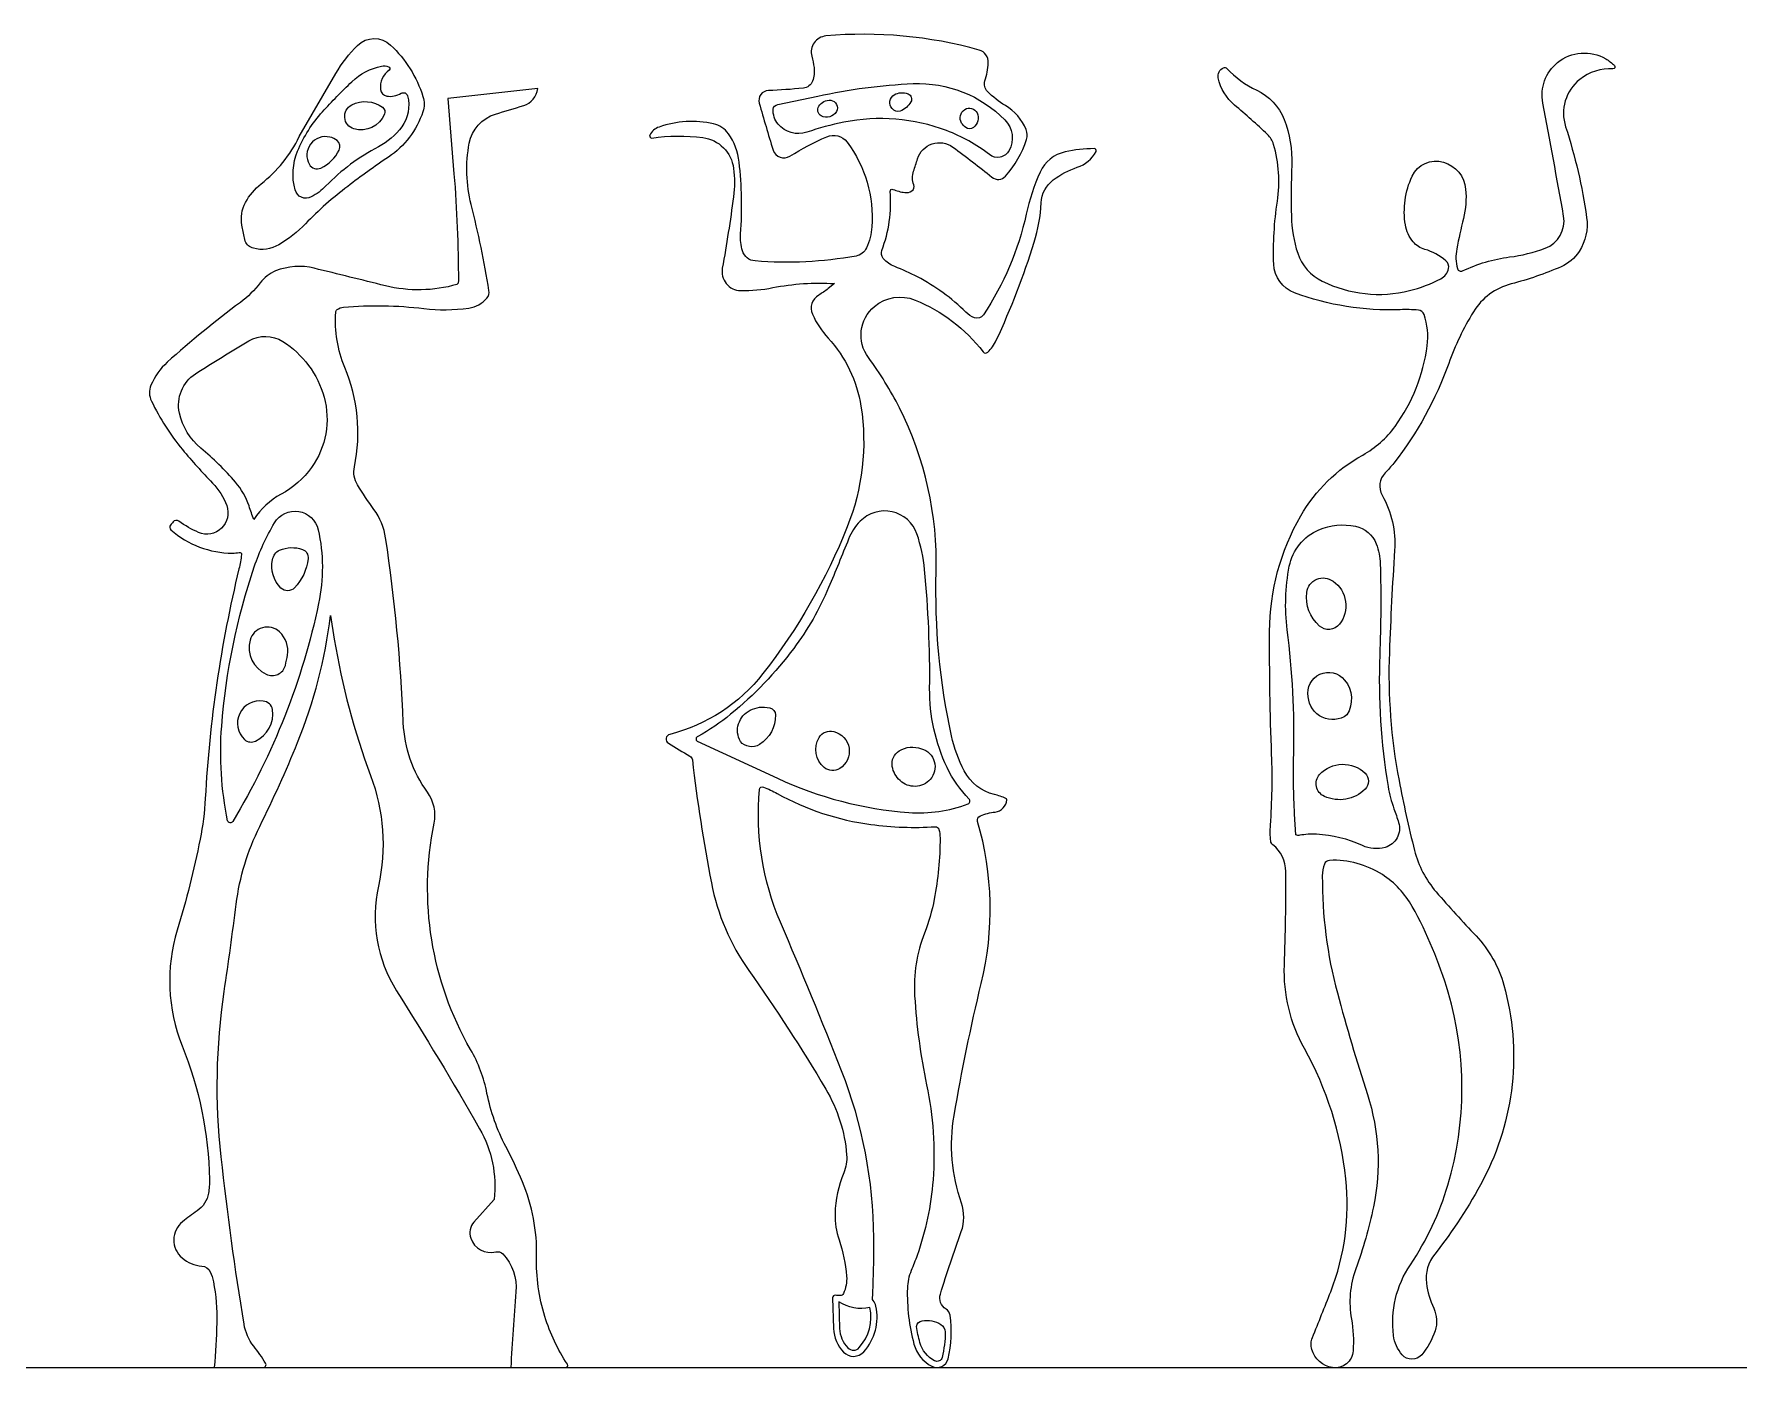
# Model space of a CAD drawing. Header units: millimetres. Extents: x -3898 to 752, y -322 to 3846.
# Drawn here: x -1573 to 752, y -322 to 1488 of the extents above; entities that cross this region are included whole.
import ezdxf

# ---------------------------------------------------------------- set-up
doc = ezdxf.new("R2010")
doc.units = ezdxf.units.MM
doc.layers.add('dwgmodels.com_outline', color=250, linetype='Continuous')

msp = doc.modelspace()

# ---------------------------------------------------------------- linework, layer by layer
at = {"layer": 'dwgmodels.com_outline', "color": 18, "true_color": 0x000000}
msp.add_line((-3897.8, -322.1), (752.2, -322.1), dxfattribs=at)
for points in [[(-1286.2, 1206.9), (-1290.8, 1228.5, -0.171521), (-1286, 1259.4, -0.102266), (-1264.8, 1284.6, 0.112358), (-1212.9, 1348.8), (-1163.4, 1434.4, -0.067603), (-1133.9, 1472.6, -0.402692), (-1089, 1473.1, -0.128101), (-1045, 1403.2, -0.158742), (-1045.1, 1382.5, -0.16518), (-1091.8, 1321.1, 0.01525), (-1147.2, 1281.3, 0.035234), (-1204.5, 1230.6, -0.06502), (-1240.8, 1202, -0.201156), (-1275.3, 1197.2, -0.237291), (-1286.2, 1206.9, -0.052843), (-1286.2, 1206.9, -0.72886)], [(-488.9, -227.4), (-487.6, -269.3, 0.187243), (-474, -301.2, 0.434633), (-446.5, -300.6, 0.239947), (-430.1, -238.6, 0.119101), (-433.7, -231.2, -0.186888), (-434.7, -228.1, 0.015057), (-432.9, -145.9, 0.091965), (-476.7, 80.7, 0.007594), (-559.6, 282.3, -0.124304), (-588.2, 462.6, -0.505157), (-582.7, 465.9, -0.028238), (-564.2, 457.1, 0.092817), (-436.8, 415.1, 0.048501), (-349.6, 412, -0.355671), (-344.6, 408.4, -0.065595), (-343, 396.8, -0.048585), (-350.9, 313.6, -0.045086), (-364.1, 267.7, 0.108372), (-377.5, 182.3, 0.036882), (-361.2, 61.5, -0.070325), (-352.5, -67.3, -0.06777), (-374.2, -169.9, -0.01451), (-382.2, -190.5, 0.094345), (-387.4, -214.4, 0.071987), (-378.4, -290.2, 0.20997), (-354.2, -320.3, 0.486644), (-332.1, -310.3, 0.097016), (-329.4, -251.1, 0.223398), (-334.8, -242.8, -0.344456), (-342.6, -222.3, -0.011381), (-314.2, -137.6, 0.171845), (-314, -98.8, -0.126243), (-323.9, 20.1, -0.01761), (-287, 199.3, 0.131593), (-292.1, 419.3, -0.389476), (-288.3, 426.9, -0.061862), (-268.1, 432, 0.357468), (-252.3, 448.6, 0.320817), (-253.5, 450.5, 0.042852), (-269.3, 455.7, -0.21888), (-310.2, 487.7, -0.06553), (-327.4, 535.4, -0.060655), (-348.3, 757.9, 0.124489), (-398.2, 980.7, 0.04277), (-440.2, 1048.8, -0.39835), (-431.9, 1118.4, -0.275469), (-377, 1127, -0.135444), (-284.6, 1056.6, 0.447547), (-278.2, 1056.1, 0.093364), (-266.7, 1072.3, 0.033301), (-215.2, 1205.3, 0.06391), (-205.7, 1259.1, -0.224355), (-189.3, 1290, -0.078329), (-156.7, 1307.2, 0.187694), (-131.2, 1328.6, 0.570911), (-133.6, 1332.5, 0.053385), (-173.2, 1328.1, 0.236754), (-207, 1300.7, 0.051847), (-226, 1243.5, -0.092827), (-284.1, 1106.8, -0.355067), (-296.4, 1102.9, -0.099982), (-307.8, 1110.4, 0.074172), (-373.6, 1158.4, 0.030169), (-404.5, 1172.4, -0.127754), (-420.1, 1183.4, -0.271248), (-422, 1194.3, 0.110662), (-410.7, 1274.4, -0.556797), (-407, 1277.2, 0.060557), (-390.8, 1272.9, 0.182988), (-381.4, 1275, 0.350481), (-378.7, 1283.3, -0.175767), (-379, 1301.8, 0.007977), (-373.5, 1318.7, -0.514426), (-325.6, 1334.6, -0.013086), (-272.5, 1293.7, 0.399765), (-254.3, 1295.1, 0.104537), (-225.5, 1345, 0.179791), (-226.1, 1358.3, 0.158641), (-254.3, 1391, -0.059445), (-278.6, 1410.1, -0.283223), (-282.1, 1424.3, 0.066184), (-277.5, 1448.9, 0.350354), (-289.9, 1466.2, 0.091717), (-498.1, 1485.4, 0.465035), (-517.2, 1458, -0.032641), (-514, 1442.4, -0.123481), (-516.2, 1424.1, -0.286008), (-528.6, 1414.5, -0.014518), (-576, 1411.3, 0.48516), (-588.5, 1394.2, 0.007965), (-569.6, 1330.6, 0.49071), (-546.8, 1322.3, -0.036987), (-496.9, 1348.6, -0.348115), (-469.2, 1341.3, -0.181228), (-435.6, 1226.2, -0.088545), (-442.9, 1197.8, -0.246169), (-457.1, 1186.7, -0.064291), (-594.1, 1180, -0.309888), (-611.2, 1193.7, -0.090167), (-613.7, 1216.7, 0.045219), (-615.7, 1314.3, 0.127683), (-630.4, 1352.8, 0.186154), (-650.6, 1366.2, 0.138237), (-724.5, 1361.8, 0.197312), (-737, 1350.8, 0.604628), (-734.2, 1346.9, -0.068726), (-665.2, 1347.5, -0.340298), (-623.3, 1305.7, -0.066324), (-623.4, 1267.2, -0.011174), (-638.6, 1170.3, 0.462893), (-613.6, 1139.8, 0.052699), (-570.1, 1143.8, -0.065046), (-486.3, 1149.2), (-494.9, 1142.5, -0.034113), (-507.8, 1133.7, 0.383211), (-516.2, 1107.6, 0.080145), (-495, 1075.4, -0.147519), (-450.4, 982.7, -0.134923), (-469, 819.1, -0.070589), (-583.5, 619.9, -0.166512), (-710, 537.4, 0.659965), (-711.9, 525.5, 0.010078), (-682.6, 507.9, -0.238825), (-679.2, 502.7, 0.019699), (-653.5, 336, 0.106238), (-602.7, 217, -0.019913), (-498.1, 55.8, -0.114608), (-469.8, -33.4, -0.119979), (-473.7, -57.8, 0.094365), (-485.6, -113.3, 0.087886), (-480.1, -148.9, -0.062057), (-469.9, -198.1, -0.132738), (-474.3, -221.7, -0.293346), (-478.7, -224.4, -0.023989), (-485.2, -224, 0.456336), (-488.9, -227.4, 21.127076)], [(-1090.8, 1439, 0.275989), (-1102.7, 1412.7, 0.337916), (-1094.2, 1403.8, 0.17672), (-1074.7, 1407.6, -0.505777), (-1065.9, 1404, -0.219318), (-1073.9, 1362.1, -0.117703), (-1105.4, 1334.9, 0.080027), (-1176.8, 1281.8, -0.079388), (-1196.6, 1266.9, -0.47928), (-1218.6, 1276.5, -0.166144), (-1215.2, 1329.1, -0.086449), (-1181.4, 1382.5, -0.0174), (-1141.6, 1423.3, -0.140849), (-1101.2, 1444.5, -0.144107), (-1092, 1443.7, -0.522025), (-1090.8, 1439, 1.093701)], [(162.5, -281.4, 0.003693), (187.4, -219.1, 0.120295), (207.9, -65.9, 0.101018), (151.7, 110.9, -0.137389), (124.5, 224.1, 0.011089), (126.5, 351.1, 0.227216), (108.7, 387.6, -0.201484), (106, 392.4, -0.04397), (105.6, 414.2, 0.026924), (107.2, 510.1, -0.010279), (104.4, 677.1, -0.130683), (146.8, 834.1, -0.136486), (230.8, 916.6, 0.110644), (274.8, 955.5, 0.123663), (318.4, 1064.8, 0.116554), (314.1, 1107.4, 0.300347), (306.4, 1113.4, 0.027854), (281.7, 1113.8, -0.099265), (138.1, 1136.9, -0.302565), (110.1, 1175.5, -0.047637), (115, 1261, 0.110185), (109.8, 1338.3, 0.131146), (101.6, 1351.6, 0.016143), (56.8, 1391.7, -0.167923), (34.8, 1428.4, -0.350049), (41.8, 1442.3, -0.325026), (46.5, 1441.4, 0.098319), (86.9, 1411.9, -0.195622), (124.1, 1372.1, -0.099347), (134.5, 1310.3, 0.012249), (134, 1240.7, 0.076839), (142.6, 1190.5, 0.200215), (175.9, 1152.5, 0.176077), (294.4, 1139.7, 0.061164), (336.9, 1155.9, 0.220596), (347.4, 1169.6, 0.274593), (343.8, 1180.3, 0.112454), (315.1, 1195.7, -0.152774), (299.4, 1205.8, -0.134203), (288.8, 1228.9, -0.150296), (297.9, 1295, -0.371461), (340.4, 1314.2, -0.308732), (370.6, 1277.4, -0.08191), (367.6, 1237.6, 0.011991), (358.5, 1196.4, 0.116995), (359.6, 1169.6, 0.467134), (366.5, 1166.5, -0.081742), (430.2, 1185.4, 0.057489), (478.6, 1197.3, 0.362857), (503.6, 1241, 0.003017), (475.3, 1394.4, -0.276148), (495.4, 1449.4, -0.311959), (560.8, 1454.4, -0.067967), (572.6, 1445.2, -0.682256), (570.6, 1440.8, 0.183281), (525.6, 1426.4, 0.312649), (506.3, 1362.2, -0.043146), (534.8, 1239.2, -0.180602), (524.6, 1193, -0.147131), (500.2, 1172.2, -0.040817), (432.4, 1148.9, 0.196106), (381.1, 1110.9, 0.050359), (347.6, 1040.8, -0.080047), (273, 905.7, -0.02553), (261.2, 892.2, 0.329886), (257.3, 862.1, -0.1442), (274.1, 787.3, 0.006839), (267, 648.7, 0.056503), (280.1, 475, 0.014975), (301.2, 379.8, 0.117155), (330.6, 323.5, 0.011038), (384.7, 263.8, -0.122406), (422.5, 197.1, -0.191459), (394.2, -67.4, -0.046462), (328.6, -168, 0.20128), (317.4, -207.6, 0.077653), (327.2, -241.7, -0.188343), (329.1, -272.2, -0.099478), (310.9, -304.7, -0.45648), (284.5, -304.9, -0.149351), (272.7, -278.8, -0.182212), (295.5, -182.5, 0.076272), (346.5, -74.3, 0.144612), (346.8, 187.4, 0.0556), (298.1, 303.7, 0.123162), (257.5, 347, 0.155257), (185.8, 366.4, 0.301061), (179, 361.4, 0.087871), (176, 345.3, 0.067382), (196.4, 186.5, 0.01261), (237.2, 48.5, -0.130444), (245.4, -103.9, -0.03558), (221.4, -188.2, 0.131262), (215.5, -256.2, -0.060112), (217.8, -299.6, -0.438054), (189.9, -322.1, -0.292006), (161.6, -297.5, -0.173211), (162.5, -281.4, -2.140328)], [(-563.1, 1392.3), (-509.1, 1403.7, -0.044225), (-379.5, 1420.7, -0.212863), (-254.9, 1371.4, -0.330754), (-249.3, 1329.8, -0.461779), (-275.9, 1324.3, 0.075745), (-334.1, 1357, 0.140907), (-473.6, 1368.3, 0.031939), (-523.9, 1354.8, -0.310609), (-562.8, 1365.8, -0.182893), (-569.7, 1385.9, -0.365112), (-563.1, 1392.3, -0.397776)], [(-851.4, -322.1, 0.595641), (-849, -317.7, -0.069481), (-879.5, -252.9, -0.081513), (-890.8, -171.5, 0.10639), (-910.1, -69.8, 0.021153), (-932.5, -22.2, -0.072186), (-958.1, 50.1, 0.081459), (-980.4, 109.6, -0.182323), (-1029.9, 416.7, 0.209455), (-1039, 459, -0.147047), (-1071.7, 553.3, 0.027245), (-1095.7, 804, 0.119579), (-1111.6, 842.8, -0.018142), (-1133.8, 875.9, -0.191768), (-1138.1, 900.7, 0.151318), (-1151.1, 1035.5, -0.117759), (-1163.4, 1110.4, -0.205891), (-1161.6, 1113.9, -0.150975), (-1153, 1117.3, -0.052408), (-1044, 1115.4, 0.067127), (-982.7, 1116.1, 0.182615), (-958.2, 1129.7, 0.219083), (-955.4, 1139.7, 0.021901), (-979.6, 1256.6, -0.108277), (-982.2, 1339.7, -0.280583), (-946.6, 1379.4, 0.001663), (-908.3, 1391, 0.29728), (-889.3, 1413.9), (-1011.2, 1400.4), (-1002.9, 1298.2, -0.019783), (-996.9, 1152.3, -0.237687), (-999, 1148.1, -0.130902), (-1096, 1146.3, -0.000269), (-1192.7, 1170.1, 0.157979), (-1245.1, 1166.4, 0.13508), (-1266, 1150.4, -0.070869), (-1292.9, 1123.8, 0.023815), (-1392.2, 1042.5, 0.11021), (-1414.3, 1011.3, 0.21548), (-1413.7, 989.8, 0.059822), (-1371.5, 924, 0.019481), (-1330.9, 878.6, -0.102644), (-1311.5, 847.9, -0.659225), (-1349.6, 811.5, -0.058179), (-1376.3, 826.7, 0.388977), (-1384.4, 825.8, 0.012491), (-1387.9, 821.5, 0.401326), (-1387.3, 814.9, 0.179235), (-1303.7, 783.4, 0.059256), (-1294.6, 784.4, -0.519061), (-1291.4, 781.5, -0.031078), (-1294.8, 762.1, 0.046017), (-1340.6, 450.4, -0.03588), (-1347.6, 395.1, -0.024783), (-1378.6, 271.8, 0.171213), (-1371.9, 114.8, -0.090687), (-1334.9, -66.7, -0.045435), (-1336.3, -85.6, -0.206788), (-1351.6, -109.5, 0.020034), (-1371.4, -124.1, 0.472244), (-1372.1, -173.2, 0.157062), (-1345.3, -184.3, -0.268112), (-1334, -192.1, -0.063126), (-1329.6, -205.6, -0.05413), (-1324.9, -261.6, -0.017303), (-1328.5, -322.1), (-1262, -322.1, 0.58563), (-1258.7, -316.2, 0.028995), (-1274.8, -293, -0.126158), (-1287.9, -263.2, -0.013073), (-1319, -36.2, -0.064268), (-1314.9, 188.4, 0.005291), (-1298.6, 307, -0.084445), (-1266.7, 412.4, 0.019034), (-1215.3, 526.3, 0.066702), (-1170.6, 698.7), (-1165.4, 666.6, 0.049336), (-1116.1, 481.5, -0.145648), (-1105.6, 331.4, 0.198284), (-1080.9, 189.4, -0.010662), (-968.1, 2.1, -0.160811), (-948.5, -93.8), (-975.8, -124.6, 0.271617), (-980.2, -146.5, 0.388163), (-946.1, -165.1, -0.273313), (-936.5, -167.9, -0.210969), (-918.8, -219.4, 0.008276), (-925.8, -322.1)], [(-1138.8, 1359.2, -0.674321), (-1141.6, 1392, -0.283958), (-1099.9, 1388.6, -0.344812), (-1097.3, 1379.3, -0.379423), (-1138.8, 1359.2, -5.880786)], [(-491.3, 1398.1, -0.53402), (-483.7, 1382.9, -0.407729), (-504.3, 1377, -0.435013), (-507.7, 1390.2, -0.287565), (-491.3, 1398.1, -1.597952)], [(-408.1, 1386.8, -0.474485), (-405.1, 1405.7, -0.219417), (-386.5, 1406.8, -0.455123), (-382.6, 1395.9, -0.18429), (-397.2, 1383.5, -0.294416), (-408.1, 1386.8, -3.784212)], [(-313.7, 1367.2, -0.403508), (-309.5, 1385.7, -0.453356), (-292.8, 1381, -0.362025), (-297.8, 1361.2, -0.328457), (-308.1, 1361.3, -0.082003), (-313.7, 1367.2, -1.667468)], [(-1171.4, 1348.1, 0.658679), (-1199.3, 1311, 0.382803), (-1183.8, 1306.2, 0.17264), (-1158.9, 1330.5, 0.328092), (-1161.3, 1343.5, 0.121441), (-1171.4, 1348.1, 1.624376)], [(-1274.8, 829.2, -0.002825), (-1281.1, 847.4, 0.095822), (-1299.6, 879.7, 0.041276), (-1346.6, 925.9, -0.166583), (-1375.7, 973.6, -0.312754), (-1353.8, 1026.9, -0.011254), (-1281.4, 1071.5, -0.279807), (-1235.5, 1070.8, -0.186957), (-1179.3, 995.2, -0.226907), (-1196.3, 899.7, -0.113065), (-1237.7, 863.3, 0.123593), (-1274.8, 829.2, -47.466681)], [(-1310.2, 420, -0.070217), (-1318.3, 548.5, -0.062484), (-1274, 765, -0.052148), (-1246.6, 824.6, -0.679096), (-1187.3, 815.2, -0.107448), (-1186.7, 715.1, -0.083807), (-1303.3, 419.3, -0.639985), (-1310.2, 420, -1.03134)], [(-672.7, 528.3), (-563.9, 477.8, 0.090221), (-385.4, 431.4, 0.109373), (-305, 443, 0.541793), (-303.5, 449.6, -0.083102), (-333.4, 492.3, -0.114429), (-357.1, 599.8, 0.026573), (-364, 761.1, 0.059075), (-374.4, 809.4, 0.559633), (-451.6, 826.6, 0.097346), (-467.2, 802.5, -0.004579), (-494.3, 736.7, -0.060843), (-541.7, 654.1, -0.060711), (-627.3, 564.7, -0.043266), (-671.8, 534.3, 0.674212), (-672.7, 528.3, 1.567361)], [(140.1, 400.9), (138.4, 429.2, -0.020693), (137.1, 510.1, 0.037925), (128.4, 679.3, -0.079926), (131.2, 765.5, -0.249332), (171.4, 815, -0.152613), (221, 819.9, -0.2545), (249.2, 796.1, -0.085734), (254.7, 768.8, -0.016213), (254, 645.1, 0.050098), (265.2, 466.6, 0.048759), (273.3, 436.4, -0.015919), (279.6, 417.6, -0.417907), (261.3, 384, -0.181055), (230.4, 386.4, 0.096653), (168.1, 401.8, 0.055558), (145.3, 400.4, -0.13944), (140.1, 400.9, -4.758131)], [(-1249.3, 774.5, -0.245347), (-1239.7, 787.5, -0.189018), (-1208.6, 788.4, -0.347686), (-1200.9, 776, -0.163321), (-1219.5, 736.3, -0.414458), (-1237.8, 735.9, -0.253599), (-1249.3, 774.5, -1.706373)], [(190.6, 745.3, -0.433876), (199.2, 686.8, -0.430484), (172.1, 684.5, -0.245841), (154.9, 730.1, -0.577319), (190.6, 745.3, 0.212282)], [(-1231.8, 631, 0.01675), (-1229, 645.1, 0.252931), (-1239.9, 676.7, 0.560452), (-1279.7, 665.3, 0.373382), (-1257.8, 619.2, 0.479649), (-1231.8, 631, -3.898843)], [(157, 588.4, -0.780493), (206.3, 611.2, -0.317451), (209.4, 563.7, -0.589487), (157, 588.4, -0.027194), (157, 588.4, -5.024527)], [(-1262, 582.6, 0.732523), (-1287.4, 530.3, 0.297219), (-1272.3, 528.3, 0.324324), (-1249.1, 571, 0.334579), (-1262, 582.6, 0.145931)], [(-614.1, 527.7, -0.425334), (-601, 570.1, -0.172438), (-574.3, 573.5, -0.348564), (-566.4, 563.8, -0.260687), (-588.2, 523.6, -0.375893), (-614.1, 527.7, -2.296853)], [(-487.4, 541.2, -0.668329), (-479.2, 491, -0.324825), (-500.3, 492.5, -0.364165), (-507.3, 533.1, -0.34081), (-487.4, 541.2, -0.453176)], [(-368.4, 517.8, -0.557796), (-356.3, 476.3, -0.418944), (-397.3, 474.6, -0.162348), (-407.9, 494, -0.309303), (-398.4, 515.1, -0.233341), (-368.4, 517.8, -1.7569)], [(172.3, 483.1, -0.415161), (234, 484.9, -0.422328), (234, 462.8, -0.30868), (178.8, 453.2, -0.500927), (172.3, 483.1, -0.162898), (172.3, 483.1, -1.000789)], [(-480.4, -232.7), (-479.3, -269, 0.187243), (-468.1, -295.4, 0.434633), (-452.7, -295, 0.239947), (-438.3, -240.4, -0.215615)], [(-336, -273.7, -0.060061), (-340.2, -308.4, -0.486644), (-350.4, -312.9, -0.20997), (-370.3, -288.1, -0.021647), (-375.2, -266.2, -0.320068), (-367.3, -258.5, -0.176698), (-341.9, -263.6, -0.25467)]]:
    msp.add_lwpolyline(points, format="xyb", close=True, dxfattribs=at)

doc.saveas('drawing.dxf')
